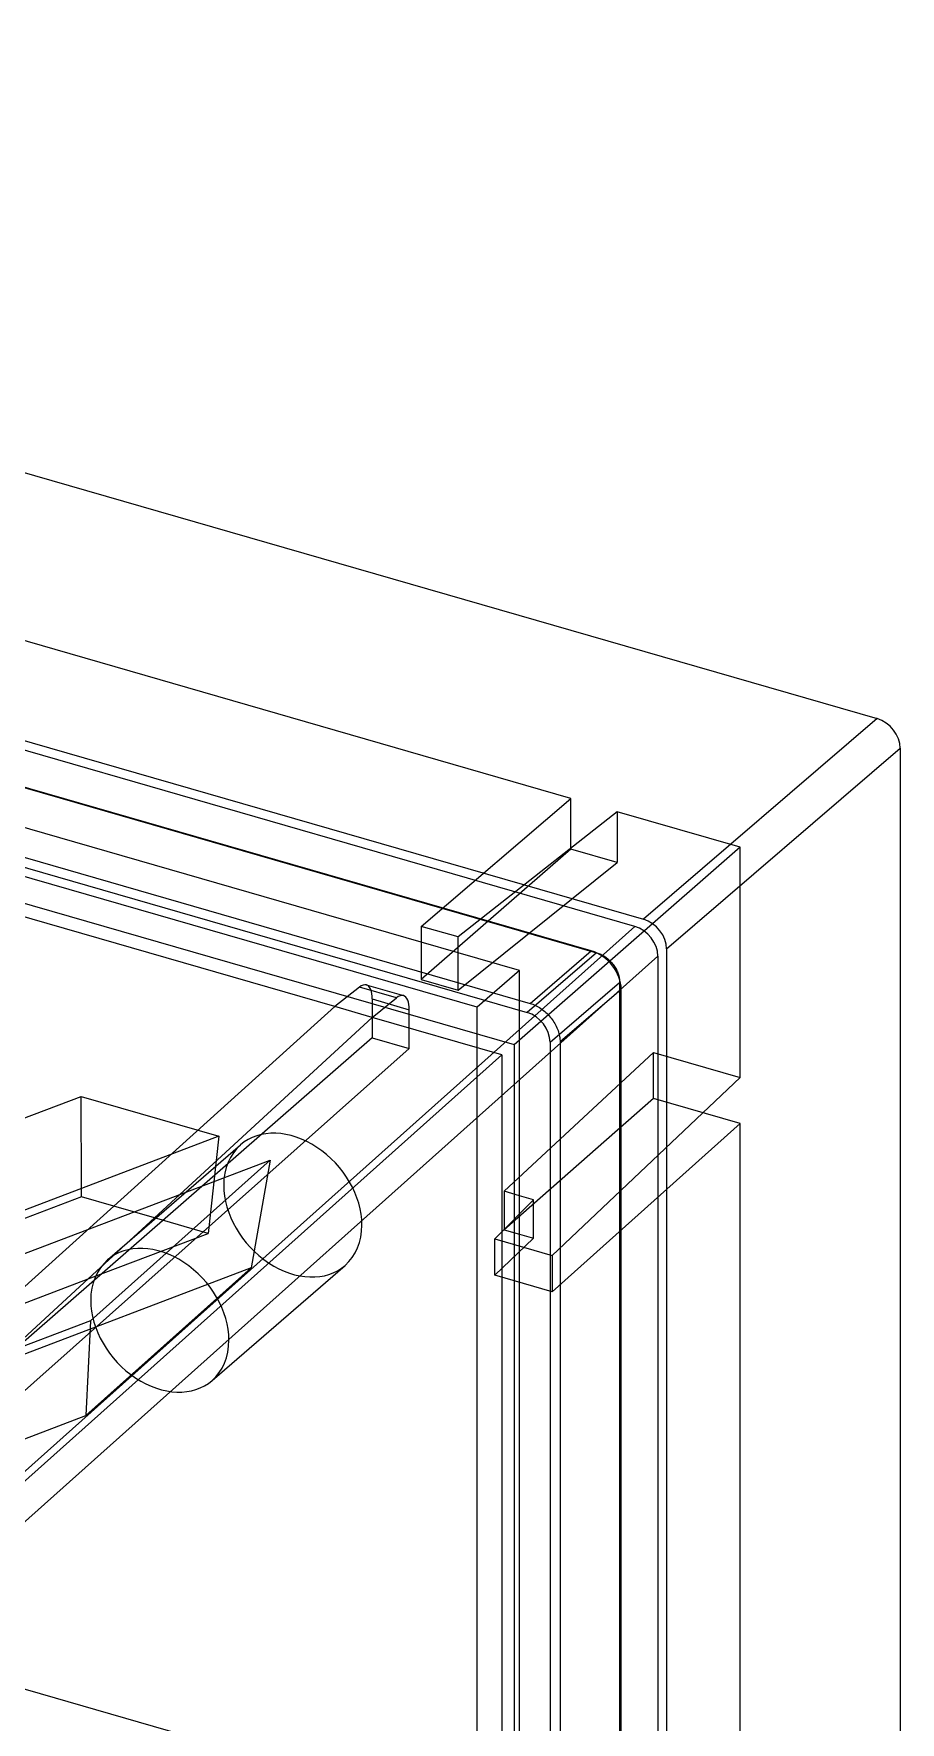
# Model space of a CAD drawing. Header units: millimetres. Extents: x 119 to 193, y -192 to -87.
# Drawn here: x 176.26 to 192.55, y -119.04 to -87.29 of the extents above; entities that cross this region are included whole.
import ezdxf

# ---------------------------------------------------------------- set-up
doc = ezdxf.new("R2010")
doc.units = ezdxf.units.MM
doc.layers.add('MAIN-1', color=7, linetype='Continuous')
doc.layers.add('MAIN-2', color=7, linetype='Continuous')

msp = doc.modelspace()

# ---------------------------------------------------------------- linework, layer by layer
at = {"layer": 'MAIN-1'}
for p, q in [((147.505, -87.287), (192.12, -100.166)), ((187.565, -104.072), (143.36, -91.311)), ((143.496, -91.17), (187.729, -103.939)), ((192.12, -100.166), (187.729, -103.939)), ((188.162, -104.497), (192.553, -100.724)), ((192.553, -100.724), (192.553, -125.903)), ((187.565, -104.072), (174.515, -115.732)), ((174.952, -116.286), (187.998, -104.63)), ((187.998, -104.63), (187.998, -181.324)), ((188.162, -104.497), (188.162, -181.206)), ((164.844, -111.953), (177.155, -107.27)), ((177.155, -107.27), (179.746, -108.019)), ((177.16, -109.002), (177.155, -107.27)), ((179.746, -108.019), (167.435, -112.701)), ((168.654, -113.053), (180.706, -108.469)), ((180.706, -108.469), (177.328, -111.488)), ((177.328, -111.488), (171.245, -113.801))]:
    msp.add_line(p, q, dxfattribs=at)
for centre, major_axis, ratio, start_param, end_param in [((192.119, -100.599), (0.327, -0.378), 0.750509, 0.713892, 2.284003), ((187.565, -104.505), (-0.327, 0.378), 0.750202, -2.427273, -0.856706), ((187.729, -104.372), (-0.327, 0.378), 0.750509, -2.427701, -0.85759)]:
    msp.add_ellipse(centre, major_axis=major_axis, ratio=ratio, start_param=start_param, end_param=end_param, dxfattribs=at)
at = {"layer": 'MAIN-2'}
for p, q in [((186.361, -101.667), (151.264, -91.535)), ((186.745, -104.533), (144.18, -92.245)), ((144.38, -92.31), (186.845, -104.568)), ((143.13, -93.262), (185.595, -105.521)), ((143.187, -93.465), (185.538, -105.691)), ((143.43, -94.21), (185.296, -106.296)), ((183.548, -104.367), (148.277, -94.185)), ((184.598, -105.594), (145.627, -94.344)), ((181.923, -105.582), (146.703, -95.415)), ((183.548, -104.072), (186.361, -101.667)), ((187.229, -101.917), (184.241, -104.272)), ((186.361, -102.62), (186.361, -101.667)), ((189.544, -102.586), (187.229, -101.917)), ((187.229, -101.917), (187.229, -102.871)), ((186.361, -102.62), (183.548, -105.07)), ((184.241, -105.27), (187.229, -102.871)), ((189.544, -102.586), (185.296, -106.298)), ((187.229, -102.871), (186.361, -102.62)), ((189.544, -106.917), (189.544, -102.586)), ((184.241, -104.272), (183.548, -104.072)), ((183.548, -104.072), (183.548, -104.367)), ((183.548, -104.367), (183.548, -105.07)), ((184.241, -104.567), (183.548, -104.367)), ((184.241, -104.567), (184.241, -104.272)), ((184.241, -105.27), (184.241, -104.567)), ((185.398, -104.901), (184.241, -104.567)), ((186.845, -104.568), (185.538, -105.691)), ((185.595, -105.521), (186.745, -104.533)), ((186.845, -104.568), (186.865, -104.574)), ((186.865, -104.574), (186.885, -104.581)), ((186.885, -104.581), (186.905, -104.589)), ((186.905, -104.589), (186.924, -104.598)), ((186.924, -104.598), (186.943, -104.607)), ((186.943, -104.607), (186.961, -104.617)), ((186.961, -104.617), (186.98, -104.628)), ((186.98, -104.628), (186.998, -104.64)), ((186.998, -104.64), (187.016, -104.652)), ((187.016, -104.652), (187.033, -104.665)), ((187.033, -104.665), (187.05, -104.679)), ((187.05, -104.679), (187.067, -104.694)), ((187.067, -104.694), (187.083, -104.709)), ((187.083, -104.709), (187.099, -104.724)), ((187.099, -104.724), (187.115, -104.74)), ((187.115, -104.74), (187.13, -104.757)), ((187.13, -104.757), (187.144, -104.774)), ((187.144, -104.774), (187.158, -104.792)), ((183.548, -105.07), (184.241, -105.27)), ((185.398, -104.901), (184.598, -105.594)), ((185.398, -109.139), (185.398, -104.901)), ((187.158, -104.792), (187.171, -104.81)), ((187.171, -104.81), (187.183, -104.829)), ((187.183, -104.829), (187.195, -104.848)), ((187.195, -104.848), (187.206, -104.867)), ((187.206, -104.867), (187.216, -104.886)), ((187.216, -104.886), (187.226, -104.906)), ((187.226, -104.906), (187.235, -104.925)), ((187.235, -104.925), (187.243, -104.945)), ((187.243, -104.945), (187.25, -104.965)), ((187.25, -104.965), (187.257, -104.985)), ((187.257, -104.985), (187.262, -105.005)), ((187.262, -105.005), (187.267, -105.025)), ((187.267, -105.025), (187.271, -105.045)), ((187.271, -105.045), (187.274, -105.065)), ((187.274, -105.065), (187.276, -105.085)), ((187.276, -105.085), (187.277, -105.105)), ((182.386, -105.214), (181.923, -105.582)), ((183.084, -105.415), (182.386, -105.214)), ((182.516, -105.174), (183.213, -105.375)), ((185.971, -106.249), (187.278, -105.126)), ((187.308, -105.258), (186.158, -106.246)), ((187.277, -105.105), (187.278, -105.126)), ((187.278, -105.126), (187.278, -180.067)), ((187.308, -169.823), (187.308, -105.258)), ((181.923, -105.582), (177.767, -109.333)), ((182.628, -105.786), (181.923, -105.582)), ((182.628, -105.786), (183.084, -105.415)), ((182.629, -105.438), (182.629, -106.168)), ((182.629, -105.438), (183.323, -105.639)), ((183.323, -106.368), (183.323, -105.639)), ((184.598, -179.206), (184.598, -105.594)), ((185.595, -105.521), (185.622, -105.529)), ((185.622, -105.529), (185.648, -105.538)), ((185.648, -105.538), (185.674, -105.549)), ((185.674, -105.549), (185.699, -105.56)), ((185.699, -105.56), (185.724, -105.573)), ((185.724, -105.573), (185.749, -105.587)), ((185.749, -105.587), (185.774, -105.601)), ((185.774, -105.601), (185.798, -105.617)), ((185.798, -105.617), (185.822, -105.634)), ((185.822, -105.634), (185.846, -105.652)), ((185.846, -105.652), (185.869, -105.671)), ((185.869, -105.671), (185.891, -105.69)), ((185.891, -105.69), (185.913, -105.711)), ((185.913, -105.711), (185.934, -105.732)), ((178.535, -109.554), (182.628, -105.786)), ((185.062, -106.488), (182.628, -105.786)), ((185.934, -105.732), (185.955, -105.754)), ((185.955, -105.754), (185.974, -105.777)), ((185.974, -105.777), (185.993, -105.8)), ((185.993, -105.8), (186.011, -105.824)), ((186.011, -105.824), (186.028, -105.849)), ((186.028, -105.849), (186.044, -105.874)), ((186.044, -105.874), (186.059, -105.899)), ((186.059, -105.899), (186.073, -105.925)), ((186.073, -105.925), (186.087, -105.952)), ((186.087, -105.952), (186.099, -105.978)), ((186.099, -105.978), (186.11, -106.005)), ((186.11, -106.005), (186.12, -106.032)), ((186.12, -106.032), (186.129, -106.059)), ((182.629, -106.168), (170.847, -116.446)), ((182.629, -106.168), (183.323, -106.368)), ((185.296, -106.296), (185.296, -129.106)), ((185.971, -106.249), (185.971, -129.3)), ((186.129, -106.059), (186.136, -106.085)), ((186.136, -106.085), (186.143, -106.112)), ((186.143, -106.112), (186.148, -106.139)), ((186.148, -106.139), (186.152, -106.166)), ((186.152, -106.166), (186.155, -106.192)), ((186.155, -106.192), (186.157, -106.219)), ((186.157, -106.219), (186.158, -106.246)), ((186.158, -106.246), (186.158, -170.571)), ((171.718, -116.697), (183.323, -106.368)), ((173.92, -116.443), (185.062, -106.488)), ((185.062, -106.488), (185.062, -129.133)), ((185.105, -109.054), (187.917, -106.447)), ((187.917, -107.311), (187.917, -106.447)), ((187.917, -106.447), (189.544, -106.917)), ((186.012, -110.259), (189.544, -106.917)), ((187.917, -107.311), (185.105, -109.778)), ((189.544, -107.781), (187.917, -107.311)), ((189.544, -107.781), (186.012, -110.944)), ((189.544, -122.295), (189.544, -107.782)), ((177.652, -110.345), (180.152, -108.18)), ((179.746, -108.019), (179.542, -109.845)), ((180.706, -108.469), (180.35, -110.494)), ((177.161, -109.158), (165.047, -113.765)), ((177.161, -109.158), (177.16, -109.002)), ((177.767, -109.333), (177.161, -109.158)), ((184.931, -109.947), (185.658, -109.214)), ((185.105, -109.054), (185.105, -109.778)), ((185.398, -109.139), (185.105, -109.054)), ((185.658, -109.214), (185.398, -109.139)), ((185.398, -109.863), (185.398, -109.139)), ((185.658, -109.938), (185.658, -109.214)), ((177.767, -109.333), (175.492, -111.386)), ((178.535, -109.554), (177.767, -109.333)), ((177.287, -110.703), (178.535, -109.554)), ((177.287, -110.703), (179.542, -109.845)), ((179.542, -109.845), (178.535, -109.554)), ((185.105, -109.778), (185.398, -109.863)), ((185.658, -109.938), (184.931, -110.632)), ((184.931, -109.947), (186.012, -110.259)), ((184.931, -110.632), (184.931, -109.947)), ((185.398, -109.863), (185.658, -109.938)), ((185.398, -128.427), (185.398, -109.863)), ((148.08, -110.326), (189.543, -122.295)), ((179.616, -112.613), (182.116, -110.448)), ((186.012, -110.259), (186.012, -110.944)), ((175.491, -111.386), (177.287, -110.703)), ((180.35, -110.494), (175.517, -112.332)), ((175.517, -112.332), (177.287, -110.703)), ((177.245, -113.268), (180.35, -110.494)), ((186.012, -110.944), (184.931, -110.632)), ((177.328, -111.488), (177.245, -113.268)), ((172.568, -115.047), (177.245, -113.268))]:
    msp.add_line(p, q, dxfattribs=at)
for centre, major_axis, ratio, start_param, end_param in [((186.745, -105.096), (0.426, -0.491), 0.750509, 0.713886, 2.284123), ((182.377, -105.654), (-0.14, -0.48), 0.436283, -3.140401, -2.587321), ((182.377, -105.654), (-0.14, -0.48), 0.436283, 2.159975, 3.142784), ((183.075, -105.856), (0.137, 0.481), 0.429738, -0.001134, 0.551946), ((183.075, -105.856), (0.137, 0.481), 0.429738, -0.983944, -0.001134), ((185.538, -106.124), (-0.327, 0.378), 0.750509, -2.427701, -0.857582), ((181.134, -109.314), (-0.982, 1.134), 0.75, -2.427868, -0.000041), ((181.134, -109.314), (-0.982, 1.134), 0.75, -0.000041, 0.713724), ((181.134, -109.314), (-0.982, 1.134), 0.75, 0.713724, 3.141552), ((181.134, -109.314), (-0.982, 1.134), 0.75, 3.141552, 3.855317), ((178.634, -111.479), (-0.982, 1.134), 0.75, -2.427868, -0.000041), ((178.634, -111.479), (-0.982, 1.134), 0.75, -0.000041, 0.713724), ((178.634, -111.479), (-0.982, 1.134), 0.75, 0.713724, 3.141552), ((178.634, -111.479), (-0.982, 1.134), 0.75, 3.141552, 3.855317)]:
    msp.add_ellipse(centre, major_axis=major_axis, ratio=ratio, start_param=start_param, end_param=end_param, dxfattribs=at)

doc.saveas('drawing.dxf')
